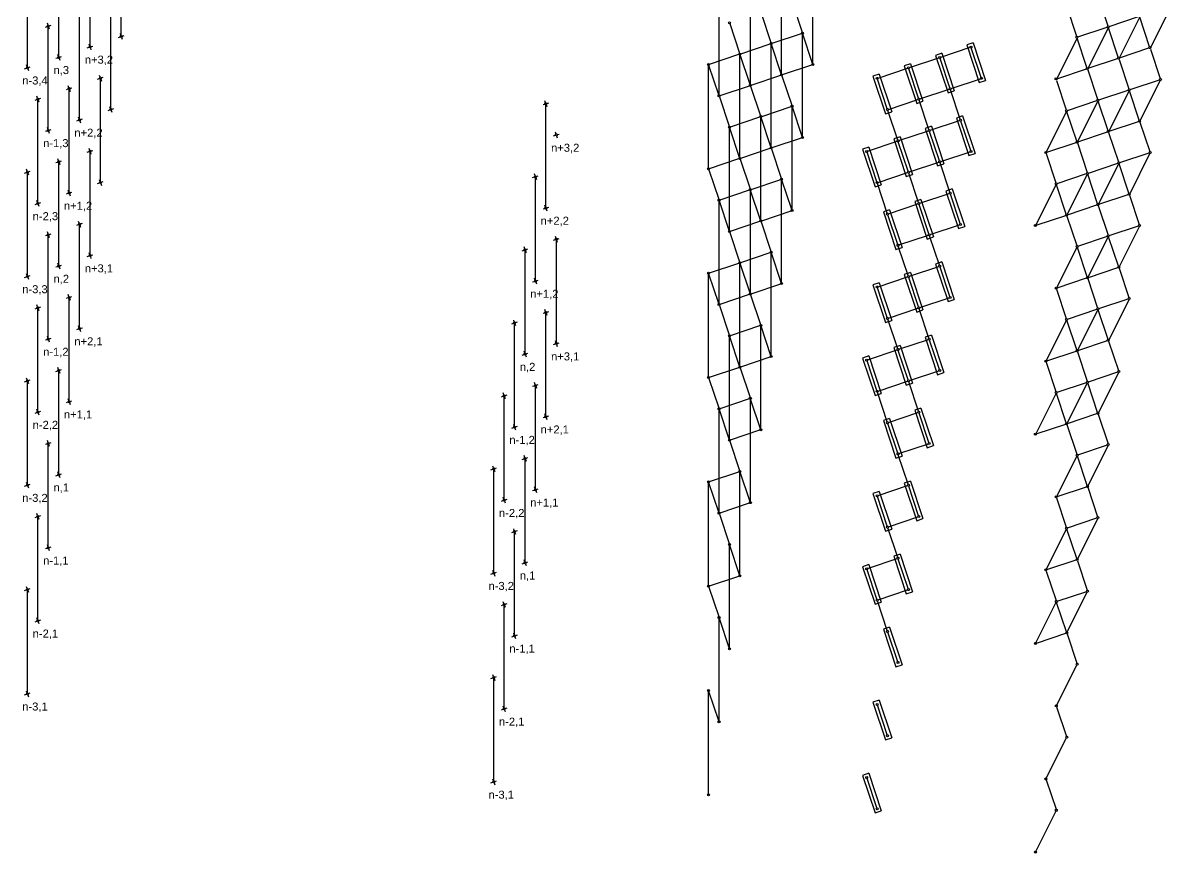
# Model space of a CAD drawing. Header units: millimetres. Extents: x 939 to 21029, y -693 to 9787.
# Drawn here: x 7979 to 9720, y 2963 to 4221 of the extents above; entities that cross this region are included whole.
import ezdxf

# ---------------------------------------------------------------- set-up
doc = ezdxf.new("R2010")
doc.units = ezdxf.units.MM
for name, color, linetype, lineweight in [('橘黄色', 30, 'Continuous', 30), ('浅蓝色', 141, 'Continuous', 30), ('灰色', 9, 'Continuous', 30), ('红色', 1, 'Continuous', 30), ('蓝色', 160, 'Continuous', 30), ('黄色', 41, 'Continuous', 30), ('黑白', 7, 'Continuous', 30)]:
    doc.layers.add(name, color=color, linetype=linetype, lineweight=lineweight)
doc.styles.get("Standard").update_dxf_attribs({"font": 'arial.ttf'})

msp = doc.modelspace()

# ---------------------------------------------------------------- linework, layer by layer
at = {"layer": '橘黄色'}
for p, q in [((9145.7, 4251.8), (9160.5, 4207.2)), ((9609.3, 4261.4), (9624.1, 4216.8)), ((9098.2, 4236), (9113.1, 4191.4)), ((9561.8, 4245.6), (9576.7, 4201)), ((8017, 4218), (8016, 4220.8)), ((9050.8, 4220.2), (9065.7, 4175.6)), ((8128.6, 4199.3), (8129.5, 4196.5)), ((8081.2, 4183.5), (8082.1, 4180.7)), ((9688.6, 4181.7), (9703.4, 4137.1)), ((8033.7, 4167.7), (8034.7, 4164.8)), ((9641.1, 4165.9), (9656, 4121.3)), ((7986.3, 4151.9), (7987.2, 4149)), ((9593.7, 4150), (9608.5, 4105.5)), ((8096, 4138.9), (8095.1, 4141.8)), ((9129.9, 4141.1), (9144.7, 4096.5)), ((9546.2, 4134.2), (9561.1, 4089.6)), ((8001.2, 4107.3), (8000.2, 4110.1)), ((8048.6, 4123.1), (8047.6, 4125.9)), ((9035, 4109.5), (9049.9, 4064.9)), ((9082.4, 4125.3), (9097.3, 4080.7)), ((9400.3, 4075.5), (9385.4, 4120.1)), ((8771.5, 4100.3), (8770.5, 4103.2)), ((9352.8, 4059.7), (9338, 4104.2)), ((8112.8, 4088.6), (8113.7, 4085.8)), ((9305.4, 4043.8), (9290.5, 4088.4)), ((8017.9, 4057), (8018.9, 4054.2)), ((8065.3, 4072.8), (8066.3, 4070)), ((9672.7, 4071), (9687.6, 4026.4)), ((8788.2, 4050.1), (8789.2, 4047.2)), ((9577.9, 4039.4), (9592.7, 3994.8)), ((9625.3, 4055.2), (9640.2, 4010.6)), ((8080.2, 4028.2), (8079.3, 4031.1)), ((9114.1, 4030.4), (9128.9, 3985.8)), ((9530.4, 4023.5), (9545.3, 3979)), ((8032.8, 4012.4), (8031.8, 4015.3)), ((9066.6, 4014.6), (9081.5, 3970)), ((9384.5, 3964.8), (9369.6, 4009.4)), ((7985.3, 3996.6), (7984.4, 3999.5)), ((8755.7, 3989.7), (8754.7, 3992.5)), ((9019.2, 3998.8), (9034.1, 3954.2)), ((9337, 3949), (9322.2, 3993.6)), ((8097, 3978), (8097.9, 3975.1)), ((9289.6, 3933.2), (9274.7, 3977.8)), ((8049.5, 3962.1), (8050.5, 3959.3)), ((9656.9, 3960.3), (9671.8, 3915.7)), ((8002.1, 3946.3), (8003, 3943.5)), ((8772.4, 3939.4), (8773.4, 3936.5)), ((9609.5, 3944.5), (9624.4, 3899.9)), ((8064.4, 3917.6), (8063.4, 3920.4)), ((9098.2, 3919.7), (9113.1, 3875.2)), ((9562.1, 3928.7), (9576.9, 3884.1)), ((8017, 3901.7), (8016, 3904.6)), ((9050.8, 3903.9), (9065.7, 3859.3)), ((8787.3, 3894.8), (8786.3, 3897.6)), ((9321.2, 3838.3), (9306.4, 3882.9)), ((9368.7, 3854.1), (9353.8, 3898.7)), ((8081.2, 3867.3), (8082.1, 3864.4)), ((8739.9, 3879), (8738.9, 3881.8)), ((8033.7, 3851.5), (8034.7, 3848.6)), ((9641.1, 3849.6), (9656, 3805)), ((7986.3, 3835.6), (7987.2, 3832.8)), ((9593.7, 3833.8), (9608.5, 3789.2)), ((8756.6, 3828.7), (8757.6, 3825.9)), ((9546.2, 3818), (9561.1, 3773.4)), ((8048.6, 3806.9), (8047.6, 3809.7)), ((9082.4, 3809.1), (9097.3, 3764.5)), ((8001.2, 3791.1), (8000.2, 3793.9)), ((8771.5, 3784.1), (8770.5, 3787)), ((9035, 3793.2), (9049.9, 3748.7)), ((9352.8, 3743.4), (9338, 3788)), ((8724.1, 3768.3), (8723.1, 3771.1)), ((9305.4, 3727.6), (9290.5, 3772.2)), ((8065.3, 3756.6), (8066.3, 3753.7)), ((8017.9, 3740.8), (8018.9, 3737.9)), ((8788.2, 3733.8), (8789.2, 3731)), ((9625.3, 3738.9), (9640.2, 3694.4)), ((8740.8, 3718), (8741.8, 3715.2)), ((9577.9, 3723.1), (9592.7, 3678.5)), ((8032.8, 3696.2), (8031.8, 3699)), ((9066.6, 3698.4), (9081.5, 3653.8)), ((9530.4, 3707.3), (9545.3, 3662.7)), ((7985.3, 3680.4), (7984.4, 3683.2)), ((8755.7, 3673.4), (8754.7, 3676.3)), ((9019.2, 3682.6), (9034.1, 3638)), ((9337, 3632.8), (9322.2, 3677.3)), ((8708.2, 3657.6), (8707.3, 3660.5)), ((9289.6, 3616.9), (9274.7, 3661.5)), ((8049.5, 3645.9), (8050.5, 3643.1)), ((8002.1, 3630.1), (8003, 3627.3)), ((8772.4, 3623.2), (8773.4, 3620.3)), ((9609.5, 3628.3), (9624.4, 3583.7)), ((8725, 3607.3), (8725.9, 3604.5)), ((9562.1, 3612.5), (9576.9, 3567.9)), ((8017, 3585.5), (8016, 3588.4)), ((9050.8, 3587.7), (9065.7, 3543.1)), ((8739.9, 3562.8), (8738.9, 3565.6)), ((9321.2, 3522.1), (9306.4, 3566.7)), ((8033.7, 3535.2), (8034.7, 3532.4)), ((8692.4, 3546.9), (8691.5, 3549.8)), ((7986.3, 3519.4), (7987.2, 3516.6)), ((9593.7, 3517.6), (9608.5, 3473)), ((8756.6, 3512.5), (8757.6, 3509.6)), ((9546.2, 3501.8), (9561.1, 3457.2)), ((8709.2, 3496.7), (8710.1, 3493.8)), ((8001.2, 3474.8), (8000.2, 3477.7)), ((9035, 3477), (9049.9, 3432.4)), ((8724.1, 3452.1), (8723.1, 3454.9)), ((9305.4, 3411.4), (9290.5, 3456)), ((8017.9, 3424.6), (8018.9, 3421.7)), ((8740.8, 3401.8), (8741.8, 3398.9)), ((9578.1, 3406.2), (9593, 3361.6)), ((8693.4, 3386), (8694.3, 3383.1)), ((9530.7, 3390.4), (9545.5, 3345.8)), ((7985.3, 3364.2), (7984.4, 3367)), ((9019.2, 3366.3), (9034.1, 3321.8)), ((8708.2, 3341.4), (8707.3, 3344.2)), ((9289.6, 3300.7), (9274.7, 3345.3)), ((8002.1, 3313.9), (8003, 3311)), ((8725, 3291.1), (8725.9, 3288.3)), ((9562.3, 3295.5), (9577.2, 3250.9)), ((8692.4, 3230.7), (8691.5, 3233.6)), ((7986.3, 3203.2), (7987.2, 3200.3)), ((8709.2, 3180.4), (8710.1, 3177.6)), ((9546.5, 3184.8), (9561.4, 3140.2)), ((8693.4, 3069.8), (8694.3, 3066.9)), ((9530.7, 3074.1), (9545.5, 3029.6))]:
    msp.add_line(p, q, dxfattribs=at)
at = {"layer": '浅蓝色'}
for p, q in [((8017.9, 4215.1), (8018.9, 4212.3)), ((9639.9, 4169.4), (9625.1, 4214)), ((9687.4, 4185.2), (9672.5, 4229.8)), ((8127.6, 4202.2), (8126.7, 4205)), ((9176.4, 4159.8), (9161.5, 4204.3)), ((9592.5, 4153.6), (9577.6, 4198.2)), ((8080.2, 4186.3), (8079.3, 4189.2)), ((9128.9, 4143.9), (9114.1, 4188.5)), ((9431.9, 4138.7), (9417, 4183.3)), ((8032.8, 4170.5), (8031.8, 4173.4)), ((9081.5, 4128.1), (9066.6, 4172.7)), ((9384.5, 4122.9), (9369.6, 4167.5)), ((7985.3, 4154.7), (7984.4, 4157.6)), ((9034.1, 4112.3), (9019.2, 4156.9)), ((9337, 4107.1), (9322.2, 4151.7)), ((8097, 4136.1), (8097.9, 4133.2)), ((9289.6, 4091.3), (9274.7, 4135.9)), ((8049.5, 4120.3), (8050.5, 4117.4)), ((9671.8, 4073.8), (9656.9, 4118.4)), ((8002.1, 4104.4), (8003, 4101.6)), ((8111.8, 4091.5), (8110.9, 4094.3)), ((8772.4, 4097.5), (8773.4, 4094.6)), ((9160.5, 4049.1), (9145.7, 4093.7)), ((9624.4, 4058), (9609.5, 4102.6)), ((8064.4, 4075.7), (8063.4, 4078.5)), ((9113.1, 4033.3), (9098.2, 4077.9)), ((9576.9, 4042.2), (9562.1, 4086.8)), ((8017, 4059.9), (8016, 4062.7)), ((9065.7, 4017.5), (9050.8, 4062)), ((9368.7, 4012.2), (9353.8, 4056.8)), ((9416.1, 4028), (9401.2, 4072.6)), ((8787.3, 4052.9), (8786.3, 4055.8)), ((9321.2, 3996.4), (9306.4, 4041)), ((8081.2, 4025.4), (8082.1, 4022.5)), ((9273.8, 3980.6), (9258.9, 4025.2)), ((8033.7, 4009.6), (8034.7, 4006.7)), ((9656, 3963.1), (9641.1, 4007.7)), ((7986.3, 3993.8), (7987.2, 3990.9)), ((8756.6, 3986.8), (8757.6, 3984)), ((9608.5, 3947.3), (9593.7, 3991.9)), ((8096, 3980.8), (8095.1, 3983.6)), ((9144.7, 3938.4), (9129.9, 3983)), ((9561.1, 3931.5), (9546.2, 3976.1)), ((8001.2, 3949.2), (8000.2, 3952)), ((8048.6, 3965), (8047.6, 3967.8)), ((9097.3, 3922.6), (9082.4, 3967.2)), ((9400.3, 3917.4), (9385.4, 3961.9)), ((8771.5, 3942.2), (8770.5, 3945.1)), ((9049.9, 3906.8), (9035, 3951.4)), ((9352.8, 3901.5), (9338, 3946.1)), ((9305.4, 3885.7), (9290.5, 3930.3)), ((8065.3, 3914.7), (8066.3, 3911.9)), ((8017.9, 3898.9), (8018.9, 3896)), ((8788.2, 3891.9), (8789.2, 3889.1)), ((9640.2, 3852.5), (9625.3, 3897.1)), ((8080.2, 3870.1), (8079.3, 3873)), ((8740.8, 3876.1), (8741.8, 3873.3)), ((9128.9, 3827.7), (9114.1, 3872.3)), ((9592.7, 3836.7), (9577.9, 3881.2)), ((8032.8, 3854.3), (8031.8, 3857.2)), ((9081.5, 3811.9), (9066.6, 3856.5)), ((9384.5, 3806.7), (9369.6, 3851.3)), ((7985.3, 3838.5), (7984.4, 3841.3)), ((8755.7, 3831.5), (8754.7, 3834.4)), ((9034.1, 3796.1), (9019.2, 3840.7)), ((9337, 3790.9), (9322.2, 3835.5)), ((9289.6, 3775.1), (9274.7, 3819.6)), ((8049.5, 3804), (8050.5, 3801.2)), ((8002.1, 3788.2), (8003, 3785.4)), ((8772.4, 3781.3), (8773.4, 3778.4)), ((9624.4, 3741.8), (9609.5, 3786.4)), ((8064.4, 3759.4), (8063.4, 3762.3)), ((8725, 3765.5), (8725.9, 3762.6)), ((9113.1, 3717), (9098.2, 3761.6)), ((9576.9, 3726), (9562.1, 3770.6)), ((8017, 3743.6), (8016, 3746.5)), ((9065.7, 3701.2), (9050.8, 3745.8)), ((8787.3, 3736.7), (8786.3, 3739.5)), ((9368.7, 3696), (9353.8, 3740.6)), ((8739.9, 3720.9), (8738.9, 3723.7)), ((9273.8, 3664.4), (9258.9, 3709)), ((9321.2, 3680.2), (9306.4, 3724.8)), ((8033.7, 3693.3), (8034.7, 3690.5)), ((7986.3, 3677.5), (7987.2, 3674.7)), ((9608.5, 3631.1), (9593.7, 3675.7)), ((8756.6, 3670.6), (8757.6, 3667.7)), ((9561.1, 3615.3), (9546.2, 3659.9)), ((8048.6, 3648.8), (8047.6, 3651.6)), ((8709.2, 3654.8), (8710.1, 3651.9)), ((9097.3, 3606.4), (9082.4, 3650.9)), ((8001.2, 3632.9), (8000.2, 3635.8)), ((8771.5, 3626), (8770.5, 3628.8)), ((9049.9, 3590.5), (9035, 3635.1)), ((9352.8, 3585.3), (9338, 3629.9)), ((8724.1, 3610.2), (8723.1, 3613)), ((9305.4, 3569.5), (9290.5, 3614.1)), ((8017.9, 3582.7), (8018.9, 3579.8)), ((8740.8, 3559.9), (8741.8, 3557.1)), ((9592.7, 3520.4), (9577.9, 3565)), ((8032.8, 3538.1), (8031.8, 3540.9)), ((8693.4, 3544.1), (8694.3, 3541.3)), ((9081.5, 3495.7), (9066.6, 3540.3)), ((7985.3, 3522.3), (7984.4, 3525.1)), ((8755.7, 3515.3), (8754.7, 3518.2)), ((9034.1, 3479.9), (9019.2, 3524.5)), ((9337, 3474.6), (9322.2, 3519.2)), ((8708.2, 3499.5), (8707.3, 3502.4)), ((9289.6, 3458.8), (9274.7, 3503.4)), ((8002.1, 3472), (8003, 3469.1)), ((8725, 3449.2), (8725.9, 3446.4)), ((9576.9, 3409.8), (9562.1, 3454.3)), ((8017, 3427.4), (8016, 3430.2)), ((9065.7, 3385), (9050.8, 3429.6)), ((8739.9, 3404.6), (8738.9, 3407.5)), ((9321.2, 3364), (9306.4, 3408.5)), ((8692.4, 3388.8), (8691.5, 3391.7)), ((9273.8, 3348.1), (9258.9, 3392.7)), ((7986.3, 3361.3), (7987.2, 3358.5)), ((9561.4, 3298.4), (9546.5, 3342.9)), ((8709.2, 3338.5), (8710.1, 3335.7)), ((8001.2, 3316.7), (8000.2, 3319.6)), ((9049.9, 3274.3), (9035, 3318.9)), ((8724.1, 3294), (8723.1, 3296.8)), ((9305.4, 3253.3), (9290.5, 3297.9)), ((8693.4, 3227.9), (8694.3, 3225)), ((7985.3, 3206), (7984.4, 3208.9)), ((9034.1, 3163.6), (9019.2, 3208.2)), ((8708.2, 3183.3), (8707.3, 3186.1)), ((9289.6, 3142.6), (9274.7, 3187.2)), ((8692.4, 3072.6), (8691.5, 3075.4)), ((9273.8, 3031.9), (9258.9, 3076.5))]:
    msp.add_line(p, q, dxfattribs=at)
at = {"layer": '灰色'}
for p, q in [((9626, 4215.9), (9670.6, 4230.8)), ((8013.2, 4215.1), (8016, 4216.1)), ((8018.9, 4217), (8021.7, 4218)), ((9578.6, 4200.1), (9623.2, 4215)), ((8123.8, 4199.3), (8126.7, 4200.3)), ((8129.5, 4201.2), (8132.4, 4202.2)), ((9115, 4190.4), (9159.6, 4205.3)), ((8076.4, 4183.5), (8079.3, 4184.4)), ((8082.1, 4185.4), (8085, 4186.3)), ((9067.6, 4174.6), (9112.2, 4189.5)), ((9370.6, 4169.4), (9415.1, 4184.3)), ((9641.8, 4168.5), (9686.4, 4183.3)), ((8029, 4167.7), (8031.8, 4168.6)), ((8034.7, 4169.6), (8037.5, 4170.5)), ((9020.1, 4158.8), (9064.7, 4173.7)), ((9323.1, 4153.6), (9367.7, 4168.4)), ((9594.4, 4152.7), (9639, 4167.5)), ((7981.5, 4151.9), (7984.4, 4152.8)), ((7987.2, 4153.8), (7990.1, 4154.7)), ((9130.8, 4143), (9175.4, 4157.9)), ((9275.7, 4137.8), (9320.3, 4152.6)), ((9547, 4136.8), (9591.5, 4151.7)), ((8092.2, 4136.1), (8095.1, 4137)), ((8097.9, 4138), (8100.8, 4138.9)), ((9036, 4111.4), (9080.5, 4126.2)), ((9083.4, 4127.2), (9128, 4142)), ((9386.4, 4122), (9431, 4136.8)), ((9657.9, 4120.3), (9702.5, 4135.2)), ((8044.8, 4120.3), (8047.6, 4121.2)), ((8050.5, 4122.2), (8053.3, 4123.1)), ((9338.9, 4106.1), (9383.5, 4121)), ((9610.4, 4104.5), (9655, 4119.4)), ((7997.4, 4104.4), (8000.2, 4105.4)), ((8003, 4106.3), (8005.9, 4107.3)), ((8113.7, 4090.5), (8116.6, 4091.5)), ((8767.7, 4097.5), (8770.5, 4098.4)), ((8773.4, 4099.4), (8776.2, 4100.3)), ((9099.2, 4079.7), (9143.8, 4094.6)), ((9291.5, 4090.3), (9336.1, 4105.2)), ((9563, 4088.7), (9607.6, 4103.6)), ((8066.3, 4074.7), (8069.1, 4075.7)), ((8108, 4088.6), (8110.9, 4089.6)), ((9051.8, 4063.9), (9096.4, 4078.8)), ((8013.2, 4057), (8016, 4058)), ((8018.9, 4058.9), (8021.7, 4059.9)), ((8060.6, 4072.8), (8063.4, 4073.8)), ((9307.3, 4042.9), (9351.9, 4057.8)), ((9354.7, 4058.7), (9399.3, 4073.6)), ((9626.3, 4057.1), (9670.8, 4071.9)), ((8783.5, 4050.1), (8786.3, 4051)), ((8789.2, 4052), (8792, 4052.9)), ((9115, 4032.3), (9159.6, 4047.2)), ((9259.9, 4027.1), (9304.5, 4042)), ((9531.4, 4025.4), (9576, 4040.3)), ((9578.8, 4041.3), (9623.4, 4056.1)), ((8076.4, 4025.4), (8079.3, 4026.3)), ((8082.1, 4027.3), (8085, 4028.2)), ((9067.6, 4016.5), (9112.2, 4031.4)), ((9370.6, 4011.3), (9415.1, 4026.1)), ((9642.1, 4009.6), (9686.7, 4024.5)), ((8029, 4009.6), (8031.8, 4010.5)), ((8034.7, 4011.5), (8037.5, 4012.4)), ((9020.1, 4000.7), (9064.7, 4015.6)), ((9323.1, 3995.5), (9367.7, 4010.3)), ((9594.6, 3993.8), (9639.2, 4008.7)), ((7981.5, 3993.8), (7984.4, 3994.7)), ((7987.2, 3995.7), (7990.1, 3996.6)), ((8751.9, 3986.8), (8754.7, 3987.8)), ((8757.6, 3988.7), (8760.4, 3989.7)), ((9275.7, 3979.7), (9320.3, 3994.5)), ((9547.2, 3978), (9591.8, 3992.9)), ((8092.2, 3978), (8095.1, 3978.9)), ((8097.9, 3979.8), (8100.8, 3980.8)), ((9083.4, 3969.1), (9128, 3983.9)), ((8044.8, 3962.1), (8047.6, 3963.1)), ((8050.5, 3964), (8053.3, 3965)), ((9036, 3953.3), (9080.5, 3968.1)), ((9338.9, 3948), (9383.5, 3962.9)), ((9610.4, 3946.4), (9655, 3961.3)), ((7997.4, 3946.3), (8000.2, 3947.3)), ((8003, 3948.2), (8005.9, 3949.2)), ((8767.7, 3939.4), (8770.5, 3940.3)), ((8773.4, 3941.3), (8776.2, 3942.2)), ((9099.2, 3921.6), (9143.8, 3936.5)), ((9291.5, 3932.2), (9336.1, 3947.1)), ((9563, 3930.6), (9607.6, 3945.4)), ((8066.3, 3916.6), (8069.1, 3917.6)), ((9051.8, 3905.8), (9096.4, 3920.7)), ((9515.6, 3914.8), (9560.2, 3929.6)), ((8013.2, 3898.9), (8016, 3899.8)), ((8018.9, 3900.8), (8021.7, 3901.7)), ((8060.6, 3914.7), (8063.4, 3915.7)), ((9354.7, 3900.6), (9399.3, 3915.5)), ((9626.3, 3899), (9670.8, 3913.8)), ((8783.5, 3891.9), (8786.3, 3892.9)), ((8789.2, 3893.8), (8792, 3894.8)), ((9307.3, 3884.8), (9351.9, 3899.6)), ((9578.8, 3883.1), (9623.4, 3898)), ((8076.4, 3867.3), (8079.3, 3868.2)), ((8082.1, 3869.2), (8085, 3870.1)), ((8736.1, 3876.1), (8738.9, 3877.1)), ((8741.8, 3878), (8744.6, 3879)), ((9067.6, 3858.4), (9112.2, 3873.3)), ((8029, 3851.5), (8031.8, 3852.4)), ((8034.7, 3853.4), (8037.5, 3854.3)), ((9020.1, 3842.6), (9064.7, 3857.4)), ((9323.1, 3837.4), (9367.7, 3852.2)), ((9594.6, 3835.7), (9639.2, 3850.6)), ((7981.5, 3835.6), (7984.4, 3836.6)), ((7987.2, 3837.5), (7990.1, 3838.5)), ((8757.6, 3830.6), (8760.4, 3831.5)), ((9275.7, 3821.5), (9320.3, 3836.4)), ((9547.2, 3819.9), (9591.8, 3834.8)), ((8751.9, 3828.7), (8754.7, 3829.6)), ((9083.4, 3811), (9128, 3825.8)), ((8044.8, 3804), (8047.6, 3805)), ((8050.5, 3805.9), (8053.3, 3806.9)), ((9036, 3795.1), (9080.5, 3810)), ((9338.9, 3789.9), (9383.5, 3804.8)), ((9610.4, 3788.3), (9655, 3803.1)), ((7997.4, 3788.2), (8000.2, 3789.2)), ((8003, 3790.1), (8005.9, 3791.1)), ((8767.7, 3781.3), (8770.5, 3782.2)), ((8773.4, 3783.2), (8776.2, 3784.1)), ((9291.5, 3774.1), (9336.1, 3789)), ((9563, 3772.5), (9607.6, 3787.3)), ((8720.3, 3765.5), (8723.1, 3766.4)), ((8725.9, 3767.4), (8728.8, 3768.3)), ((9051.8, 3747.7), (9096.4, 3762.6)), ((8018.9, 3742.7), (8021.7, 3743.6)), ((8060.6, 3756.6), (8063.4, 3757.5)), ((8066.3, 3758.5), (8069.1, 3759.4)), ((8013.2, 3740.8), (8016, 3741.7)), ((8783.5, 3733.8), (8786.3, 3734.8)), ((8789.2, 3735.7), (8792, 3736.7)), ((9259.9, 3710.9), (9304.5, 3725.7)), ((9307.3, 3726.7), (9351.9, 3741.5)), ((9578.8, 3725), (9623.4, 3739.9)), ((8736.1, 3718), (8738.9, 3719)), ((8741.8, 3719.9), (8744.6, 3720.9)), ((9067.6, 3700.3), (9112.2, 3715.1)), ((9531.4, 3709.2), (9576, 3724.1)), ((8029, 3693.3), (8031.8, 3694.3)), ((8034.7, 3695.2), (8037.5, 3696.2)), ((9020.1, 3684.5), (9064.7, 3699.3)), ((9323.1, 3679.2), (9367.7, 3694.1)), ((9594.6, 3677.6), (9639.2, 3692.5)), ((7981.5, 3677.5), (7984.4, 3678.5)), ((7987.2, 3679.4), (7990.1, 3680.4)), ((8757.6, 3672.5), (8760.4, 3673.4)), ((9275.7, 3663.4), (9320.3, 3678.3)), ((9547.2, 3661.8), (9591.8, 3676.6)), ((8710.1, 3656.7), (8713, 3657.6)), ((8751.9, 3670.6), (8754.7, 3671.5)), ((8044.8, 3645.9), (8047.6, 3646.9)), ((8050.5, 3647.8), (8053.3, 3648.8)), ((8704.4, 3654.8), (8707.3, 3655.7)), ((9036, 3637), (9080.5, 3651.9)), ((7997.4, 3630.1), (8000.2, 3631)), ((8003, 3632), (8005.9, 3632.9)), ((8767.7, 3623.2), (8770.5, 3624.1)), ((8773.4, 3625.1), (8776.2, 3626)), ((9291.5, 3616), (9336.1, 3630.9)), ((9563, 3614.3), (9607.6, 3629.2)), ((8720.3, 3607.3), (8723.1, 3608.3)), ((8725.9, 3609.2), (8728.8, 3610.2)), ((9051.8, 3589.6), (9096.4, 3604.5)), ((9515.6, 3598.5), (9560.2, 3613.4)), ((8013.2, 3582.7), (8016, 3583.6)), ((8018.9, 3584.6), (8021.7, 3585.5)), ((9307.3, 3568.6), (9351.9, 3583.4)), ((9578.8, 3566.9), (9623.4, 3581.8)), ((8736.1, 3559.9), (8738.9, 3560.9)), ((8741.8, 3561.8), (8744.6, 3562.8)), ((8029, 3535.2), (8031.8, 3536.2)), ((8034.7, 3537.1), (8037.5, 3538.1)), ((8688.6, 3544.1), (8691.5, 3545)), ((8694.3, 3546), (8697.2, 3546.9)), ((9020.1, 3526.4), (9064.7, 3541.2)), ((7981.5, 3519.4), (7984.4, 3520.4)), ((7987.2, 3521.3), (7990.1, 3522.3)), ((9275.7, 3505.3), (9320.3, 3520.2)), ((9547.2, 3503.7), (9591.8, 3518.5)), ((8710.1, 3498.6), (8713, 3499.5)), ((8751.9, 3512.5), (8754.7, 3513.4)), ((8757.6, 3514.4), (8760.4, 3515.3)), ((8704.4, 3496.7), (8707.3, 3497.6)), ((9036, 3478.9), (9080.5, 3493.8)), ((7997.4, 3472), (8000.2, 3472.9)), ((8003, 3473.9), (8005.9, 3474.8)), ((9291.5, 3457.9), (9336.1, 3472.7)), ((9563, 3456.2), (9607.6, 3471.1)), ((8720.3, 3449.2), (8723.1, 3450.2)), ((8725.9, 3451.1), (8728.8, 3452.1)), ((8013.2, 3424.6), (8016, 3425.5)), ((8018.9, 3426.4), (8021.7, 3427.4)), ((8736.1, 3401.8), (8738.9, 3402.7)), ((8741.8, 3403.7), (8744.6, 3404.6)), ((9259.9, 3394.6), (9304.5, 3409.5)), ((9531.4, 3393), (9576, 3407.9)), ((8688.6, 3386), (8691.5, 3386.9)), ((8694.3, 3387.9), (8697.2, 3388.8)), ((9020.1, 3368.2), (9064.7, 3383.1)), ((7981.5, 3361.3), (7984.4, 3362.3)), ((7987.2, 3363.2), (7990.1, 3364.2)), ((9275.7, 3347.2), (9320.3, 3362.1)), ((9547.4, 3344.8), (9592, 3359.7)), ((8704.4, 3338.5), (8707.3, 3339.5)), ((8710.1, 3340.4), (8713, 3341.4)), ((7997.4, 3313.9), (8000.2, 3314.8)), ((8003, 3315.8), (8005.9, 3316.7)), ((8720.3, 3291.1), (8723.1, 3292.1)), ((8725.9, 3293), (8728.8, 3294)), ((9515.8, 3281.6), (9560.4, 3296.5)), ((8688.6, 3227.9), (8691.5, 3228.8)), ((8694.3, 3229.8), (8697.2, 3230.7)), ((7981.5, 3203.2), (7984.4, 3204.1)), ((7987.2, 3205.1), (7990.1, 3206)), ((8704.4, 3180.4), (8707.3, 3181.4)), ((8710.1, 3182.3), (8713, 3183.3)), ((8688.6, 3069.8), (8691.5, 3070.7)), ((8694.3, 3071.7), (8697.2, 3072.6))]:
    msp.add_line(p, q, dxfattribs=at)
at = {"layer": '红色'}
for p, q in [((8033.2, 4169.1), (8033.2, 4327.2)), ((8033.2, 3852.9), (8033.2, 4011)), ((8740.3, 3719.4), (8740.3, 3877.6)), ((8033.2, 3536.7), (8033.2, 3694.8)), ((8740.3, 3403.2), (8740.3, 3561.3))]:
    msp.add_line(p, q, dxfattribs=at)
at = {"layer": '蓝色'}
for centre in [(8017.4, 4216.5), (9624.6, 4215.4), (9161, 4205.8), (9577.2, 4199.6), (9113.6, 4190), (9416.6, 4184.7), (9066.2, 4174.1), (9369.1, 4168.9), (9018.7, 4158.3), (9321.7, 4153.1), (8096.5, 4137.5), (9274.3, 4137.3), (9703.9, 4135.7), (8049.1, 4121.7), (9656.5, 4119.8), (8001.6, 4105.9), (8772, 4098.9), (9145.2, 4095.1), (9609, 4104), (9097.8, 4079.3), (9400.8, 4074), (9561.6, 4088.2), (9050.3, 4063.5), (9353.3, 4058.2), (9305.9, 4042.4), (8080.7, 4026.8), (9258.4, 4026.6), (9688.1, 4025), (8033.2, 4011), (9640.6, 4009.2), (7985.8, 3995.2), (8756.1, 3988.2), (9593.2, 3993.3), (9082, 3968.6), (9129.4, 3984.4), (9545.8, 3977.5), (9034.5, 3952.8), (9384.9, 3963.4), (9337.5, 3947.6), (8064.9, 3916.1), (9290.1, 3931.7), (8017.4, 3900.3), (9624.8, 3898.5), (9672.3, 3914.3), (8787.8, 3893.4), (9577.4, 3882.7), (8740.3, 3877.6), (9113.6, 3873.7), (9066.2, 3857.9), (9369.1, 3852.7), (9018.7, 3842.1), (9321.7, 3836.9), (9274.3, 3821.1), (8049.1, 3805.4), (9656.5, 3803.6), (8001.6, 3789.6), (8772, 3782.7), (9609, 3787.8), (8724.5, 3766.9), (9097.8, 3763), (9561.6, 3772), (9050.3, 3747.2), (9353.3, 3742), (9305.9, 3726.2), (9258.4, 3710.4), (8033.2, 3694.8), (9640.6, 3692.9), (7985.8, 3679), (8756.1, 3672), (9593.2, 3677.1), (8708.7, 3656.2), (9545.8, 3661.3), (9082, 3652.4), (9034.5, 3636.6), (9337.5, 3631.3), (9290.1, 3615.5), (8017.4, 3584.1), (9624.8, 3582.3), (8740.3, 3561.3), (9577.4, 3566.4), (8692.9, 3545.5), (9066.2, 3541.7), (9018.7, 3525.9), (9321.7, 3520.6), (9274.3, 3504.8), (8001.6, 3473.4), (9609, 3471.6), (8724.5, 3450.7), (9561.6, 3455.8), (9050.3, 3431), (9258.4, 3394.2), (9305.9, 3410), (7985.8, 3362.7), (9593.4, 3360.2), (9546, 3344.4), (8708.7, 3340), (9034.5, 3320.3), (9290.1, 3299.3), (9577.6, 3249.5), (8692.9, 3229.3), (9018.7, 3209.6), (9274.3, 3188.6), (9561.8, 3138.8), (9258.4, 3077.9), (9546, 3028.1)]:
    msp.add_circle(centre, 1.5, dxfattribs=at)
at = {"layer": '黄色'}
for p, q in [((8128.1, 4200.7), (8128.1, 4358.8)), ((8080.7, 4184.9), (8080.7, 4343)), ((7985.8, 4153.3), (7985.8, 4311.4)), ((9129.4, 4142.5), (9129.4, 4300.6)), ((9176.8, 4158.3), (9176.8, 4316.4)), ((9082, 4126.7), (9082, 4284.8)), ((9034.5, 4110.9), (9034.5, 4269)), ((8112.3, 4090.1), (8112.3, 4248.2)), ((8064.9, 4074.2), (8064.9, 4232.4)), ((9688.3, 4182.4), (9719.9, 4245.6)), ((8017.4, 4058.4), (8017.4, 4216.5)), ((9593.4, 4150.7), (9625.1, 4214)), ((9640.9, 4166.6), (9672.5, 4229.8)), ((9161, 4047.7), (9161, 4205.8)), ((9546, 4134.9), (9577.6, 4198.2)), ((9113.6, 4031.8), (9113.6, 4190)), ((9419.7, 4191.1), (9410.2, 4187.9)), ((9410.2, 4187.9), (9429.2, 4131)), ((9419.7, 4191.1), (9438.7, 4134.1)), ((9066.2, 4016), (9066.2, 4174.1)), ((9372.3, 4175.2), (9362.8, 4172.1)), ((9362.8, 4172.1), (9381.8, 4115.2)), ((9372.3, 4175.2), (9391.3, 4118.3)), ((9018.7, 4000.2), (9018.7, 4158.3)), ((9277.4, 4143.6), (9267.9, 4140.5)), ((9277.4, 4143.6), (9296.4, 4086.7)), ((9324.9, 4159.4), (9315.4, 4156.3)), ((9315.4, 4156.3), (9334.3, 4099.3)), ((9324.9, 4159.4), (9343.8, 4102.5)), ((8096.5, 3979.4), (8096.5, 4137.5)), ((9267.9, 4140.5), (9286.9, 4083.5)), ((9429.2, 4131), (9438.7, 4134.1)), ((9672.5, 4071.7), (9704.1, 4134.9)), ((8049.1, 3963.6), (8049.1, 4121.7)), ((9381.8, 4115.2), (9391.3, 4118.3)), ((9625.1, 4055.9), (9656.7, 4119.1)), ((8001.6, 3947.8), (8001.6, 4105.9)), ((8772, 3940.8), (8772, 4098.9)), ((9145.2, 3937), (9145.2, 4095.1)), ((9334.3, 4099.3), (9343.8, 4102.5)), ((9577.6, 4040.1), (9609.3, 4103.3)), ((9097.8, 3921.2), (9097.8, 4079.3)), ((9286.9, 4083.5), (9296.4, 4086.7)), ((9403.9, 4080.4), (9394.4, 4077.2)), ((9394.4, 4077.2), (9413.4, 4020.3)), ((9403.9, 4080.4), (9422.9, 4023.5)), ((9530.2, 4024.3), (9561.8, 4087.5)), ((9050.3, 3905.3), (9050.3, 4063.5)), ((9356.5, 4064.6), (9347, 4061.4)), ((9347, 4061.4), (9366, 4004.5)), ((9356.5, 4064.6), (9375.5, 4007.6)), ((9309, 4048.7), (9299.6, 4045.6)), ((9299.6, 4045.6), (9318.5, 3988.7)), ((9309, 4048.7), (9328, 3991.8)), ((8080.7, 3868.7), (8080.7, 4026.8)), ((9261.6, 4032.9), (9252.1, 4029.8)), ((9252.1, 4029.8), (9271.1, 3972.9)), ((9261.6, 4032.9), (9280.6, 3976)), ((9413.4, 4020.3), (9422.9, 4023.5)), ((9656.7, 3961), (9688.3, 4024.3)), ((9366, 4004.5), (9375.5, 4007.6)), ((9609.3, 3945.2), (9640.9, 4008.4)), ((7985.8, 3837.1), (7985.8, 3995.2)), ((8756.1, 3830.1), (8756.1, 3988.2)), ((9318.5, 3988.7), (9328, 3991.8)), ((9561.8, 3929.4), (9593.4, 3992.6)), ((9129.4, 3826.3), (9129.4, 3984.4)), ((9271.1, 3972.9), (9280.6, 3976)), ((9388.1, 3969.7), (9378.6, 3966.5)), ((9388.1, 3969.7), (9407.1, 3912.8)), ((9514.4, 3913.6), (9546, 3976.8)), ((9034.5, 3794.7), (9034.5, 3952.8)), ((9082, 3810.5), (9082, 3968.6)), ((9340.7, 3953.9), (9331.2, 3950.7)), ((9340.7, 3953.9), (9359.6, 3897)), ((9378.6, 3966.5), (9397.6, 3909.6)), ((9293.2, 3938.1), (9283.7, 3934.9)), ((9283.7, 3934.9), (9302.7, 3878)), ((9293.2, 3938.1), (9312.2, 3881.1)), ((9331.2, 3950.7), (9350.2, 3893.8)), ((8017.4, 3742.2), (8017.4, 3900.3)), ((8064.9, 3758), (8064.9, 3916.1)), ((9397.6, 3909.6), (9407.1, 3912.8)), ((9640.9, 3850.3), (9672.5, 3913.6)), ((8787.8, 3735.3), (8787.8, 3893.4)), ((9350.2, 3893.8), (9359.6, 3897)), ((9593.4, 3834.5), (9625.1, 3897.8)), ((9113.6, 3715.6), (9113.6, 3873.7)), ((9302.7, 3878), (9312.2, 3881.1)), ((9546, 3818.7), (9577.6, 3882)), ((9066.2, 3699.8), (9066.2, 3857.9)), ((9372.3, 3859), (9362.8, 3855.9)), ((9362.8, 3855.9), (9381.8, 3798.9)), ((9372.3, 3859), (9391.3, 3802.1)), ((9018.7, 3684), (9018.7, 3842.1)), ((9324.9, 3843.2), (9315.4, 3840)), ((9315.4, 3840), (9334.3, 3783.1)), ((9324.9, 3843.2), (9343.8, 3786.3)), ((9277.4, 3827.4), (9267.9, 3824.2)), ((9267.9, 3824.2), (9286.9, 3767.3)), ((9277.4, 3827.4), (9296.4, 3770.5)), ((8049.1, 3647.3), (8049.1, 3805.4)), ((9381.8, 3798.9), (9391.3, 3802.1)), ((9625.1, 3739.6), (9656.7, 3802.9)), ((8001.6, 3631.5), (8001.6, 3789.6)), ((8772, 3624.6), (8772, 3782.7)), ((9334.3, 3783.1), (9343.8, 3786.3)), ((9577.6, 3723.8), (9609.3, 3787.1)), ((8724.5, 3608.8), (8724.5, 3766.9)), ((9097.8, 3604.9), (9097.8, 3763)), ((9286.9, 3767.3), (9296.4, 3770.5)), ((9530.2, 3708), (9561.8, 3771.3)), ((9050.3, 3589.1), (9050.3, 3747.2)), ((9356.5, 3748.3), (9347, 3745.2)), ((9347, 3745.2), (9366, 3688.2)), ((9356.5, 3748.3), (9375.5, 3691.4)), ((9309, 3732.5), (9299.6, 3729.4)), ((9299.6, 3729.4), (9318.5, 3672.4)), ((9309, 3732.5), (9328, 3675.6)), ((9261.6, 3716.7), (9252.1, 3713.5)), ((9252.1, 3713.5), (9271.1, 3656.6)), ((9261.6, 3716.7), (9280.6, 3659.8)), ((9366, 3688.2), (9375.5, 3691.4)), ((9609.3, 3629), (9640.9, 3692.2)), ((7985.8, 3520.8), (7985.8, 3679)), ((9318.5, 3672.4), (9328, 3675.6)), ((9561.8, 3613.2), (9593.4, 3676.4)), ((8708.7, 3498.1), (8708.7, 3656.2)), ((8756.1, 3513.9), (8756.1, 3672)), ((9271.1, 3656.6), (9280.6, 3659.8)), ((9514.4, 3597.3), (9546, 3660.6)), ((9082, 3494.3), (9082, 3652.4)), ((9034.5, 3478.4), (9034.5, 3636.6)), ((9293.2, 3621.8), (9283.7, 3618.7)), ((9293.2, 3621.8), (9312.2, 3564.9)), ((9340.7, 3637.7), (9331.2, 3634.5)), ((9331.2, 3634.5), (9350.2, 3577.6)), ((9340.7, 3637.7), (9359.6, 3580.7)), ((9283.7, 3618.7), (9302.7, 3561.8)), ((8017.4, 3426), (8017.4, 3584.1)), ((9350.2, 3577.6), (9359.6, 3580.7)), ((9593.4, 3518.3), (9625.1, 3581.5)), ((9302.7, 3561.8), (9312.2, 3564.9)), ((9546, 3502.5), (9577.6, 3565.7)), ((8692.9, 3387.4), (8692.9, 3545.5)), ((9066.2, 3383.6), (9066.2, 3541.7)), ((9018.7, 3367.8), (9018.7, 3525.9)), ((9324.9, 3527), (9315.4, 3523.8)), ((9315.4, 3523.8), (9334.3, 3466.9)), ((9324.9, 3527), (9343.8, 3470.1)), ((9277.4, 3511.2), (9267.9, 3508)), ((9267.9, 3508), (9286.9, 3451.1)), ((9277.4, 3511.2), (9296.4, 3454.2)), ((8001.6, 3315.3), (8001.6, 3473.4)), ((9334.3, 3466.9), (9343.8, 3470.1)), ((9577.6, 3407.6), (9609.3, 3470.9)), ((8724.5, 3292.5), (8724.5, 3450.7)), ((9286.9, 3451.1), (9296.4, 3454.2)), ((9530.2, 3391.8), (9561.8, 3455)), ((9050.3, 3272.9), (9050.3, 3431)), ((9309, 3416.3), (9299.6, 3413.1)), ((9299.6, 3413.1), (9318.5, 3356.2)), ((9309, 3416.3), (9328, 3359.4)), ((9261.6, 3400.5), (9252.1, 3397.3)), ((9252.1, 3397.3), (9271.1, 3340.4)), ((9261.6, 3400.5), (9280.6, 3343.6)), ((7985.8, 3204.6), (7985.8, 3362.7)), ((9561.8, 3296.9), (9593.4, 3360.2)), ((9271.1, 3340.4), (9280.6, 3343.6)), ((9318.5, 3356.2), (9328, 3359.4)), ((9514.4, 3281.1), (9546, 3344.4)), ((8708.7, 3181.9), (8708.7, 3340)), ((9034.5, 3162.2), (9034.5, 3320.3)), ((9293.2, 3305.6), (9283.7, 3302.5)), ((9283.7, 3302.5), (9302.7, 3245.5)), ((9293.2, 3305.6), (9312.2, 3248.7)), ((9302.7, 3245.5), (9312.2, 3248.7)), ((9546, 3186.3), (9577.6, 3249.5)), ((8692.9, 3071.2), (8692.9, 3229.3)), ((9018.7, 3051.5), (9018.7, 3209.6)), ((9277.4, 3194.9), (9267.9, 3191.8)), ((9267.9, 3191.8), (9286.9, 3134.9)), ((9277.4, 3194.9), (9296.4, 3138)), ((9286.9, 3134.9), (9296.4, 3138)), ((9530.2, 3075.6), (9561.8, 3138.8)), ((9261.6, 3084.3), (9252.1, 3081.1)), ((9261.6, 3084.3), (9280.6, 3027.3)), ((9252.1, 3081.1), (9271.1, 3024.2)), ((9271.1, 3024.2), (9280.6, 3027.3)), ((9514.4, 2964.9), (9546, 3028.1))]:
    msp.add_line(p, q, dxfattribs=at)
at = {"layer": '黑白'}
for centre in [(9050.3, 4221.6), (8128.1, 4200.7), (8080.7, 4184.9), (9687.8, 4183.8), (8033.2, 4169.1), (9640.4, 4168), (7985.8, 4153.3), (9129.4, 4142.5), (9176.8, 4158.3), (9593, 4152.2), (9082, 4126.7), (9432.4, 4137.3), (9545.5, 4136.4), (9034.5, 4110.9), (9384.9, 4121.5), (8112.3, 4090.1), (9290.1, 4089.9), (9337.5, 4105.7), (8064.9, 4074.2), (9672.3, 4072.4), (8017.4, 4058.4), (9624.8, 4056.6), (8787.8, 4051.5), (9161, 4047.7), (9577.4, 4040.8), (9113.6, 4031.8), (9416.6, 4026.6), (9530, 4025), (9066.2, 4016), (9369.1, 4010.8), (9018.7, 4000.2), (9321.7, 3995), (8096.5, 3979.4), (9274.3, 3979.2), (8049.1, 3963.6), (9656.5, 3961.7), (8001.6, 3947.8), (8772, 3940.8), (9145.2, 3937), (9609, 3945.9), (9097.8, 3921.2), (9400.8, 3915.9), (9561.6, 3930.1), (9050.3, 3905.3), (9353.3, 3900.1), (9514.2, 3914.3), (9305.9, 3884.3), (8080.7, 3868.7), (8033.2, 3852.9), (9640.6, 3851), (7985.8, 3837.1), (8756.1, 3830.1), (9593.2, 3835.2), (9129.4, 3826.3), (9545.8, 3819.4), (9034.5, 3794.7), (9082, 3810.5), (9384.9, 3805.3), (9337.5, 3789.4), (9290.1, 3773.6), (8017.4, 3742.2), (8064.9, 3758), (8787.8, 3735.3), (9577.4, 3724.6), (9624.8, 3740.4), (8740.3, 3719.4), (9113.6, 3715.6), (9530, 3708.7), (9066.2, 3699.8), (9369.1, 3694.6), (9018.7, 3684), (9321.7, 3678.8), (9274.3, 3663), (8049.1, 3647.3), (8001.6, 3631.5), (8772, 3624.6), (9609, 3629.7), (8724.5, 3608.8), (9097.8, 3604.9), (9561.6, 3613.9), (9050.3, 3589.1), (9514.2, 3598.1), (9305.9, 3568.1), (9353.3, 3583.9), (8033.2, 3536.7), (7985.8, 3520.8), (9593.2, 3519), (8708.7, 3498.1), (8756.1, 3513.9), (9545.8, 3503.2), (9082, 3494.3), (9034.5, 3478.4), (9337.5, 3473.2), (9290.1, 3457.4), (8017.4, 3426), (8740.3, 3403.2), (9577.4, 3408.3), (8692.9, 3387.4), (9066.2, 3383.6), (9530, 3392.5), (9018.7, 3367.8), (9321.7, 3362.5), (9274.3, 3346.7), (8001.6, 3315.3), (8724.5, 3292.5), (9561.8, 3296.9), (9050.3, 3272.9), (9514.4, 3281.1), (9305.9, 3251.9), (7985.8, 3204.6), (9546, 3186.3), (8708.7, 3181.9), (9034.5, 3162.2), (9290.1, 3141.2), (8692.9, 3071.2), (9530.2, 3075.6), (9018.7, 3051.5), (9274.3, 3030.5), (9514.4, 2964.9)]:
    msp.add_circle(centre, 1.5, dxfattribs=at)

# ---------------------------------------------------------------- texts
at = {"layer": '黑白', "char_height": 12.13, "attachment_point": 1}
for s, insert in [('n+3,2', (8072.7, 4171.7)), ('n,3', (8025.3, 4155.9)), ('n-3,4', (7977.9, 4140.1)), ('n+2,2', (8056.9, 4061)), ('n-1,3', (8009.5, 4045.2)), ('n+3,2', (8779.8, 4038.2)), ('n-2,3', (7993.7, 3934.5)), ('n+1,2', (8041.1, 3950.3)), ('n+2,2', (8764, 3927.6)), ('n+3,1', (8072.7, 3855.4)), ('n,2', (8025.3, 3839.6)), ('n-3,3', (7977.9, 3823.8)), ('n+1,2', (8748.2, 3816.9)), ('n+2,1', (8056.9, 3744.8)), ('n-1,2', (8009.5, 3729)), ('n+3,1', (8779.8, 3722)), ('n,2', (8732.4, 3706.2)), ('n+1,1', (8041.1, 3634.1)), ('n-2,2', (7993.7, 3618.3)), ('n+2,1', (8764, 3611.3)), ('n-1,2', (8716.6, 3595.5)), ('n,1', (8025.3, 3523.4)), ('n-3,2', (7977.9, 3507.6)), ('n+1,1', (8748.2, 3500.6)), ('n-2,2', (8700.8, 3484.8)), ('n-1,1', (8009.5, 3412.7)), ('n,1', (8732.4, 3390)), ('n-3,2', (8684.9, 3374.2)), ('n-2,1', (7993.7, 3302)), ('n-1,1', (8716.6, 3279.3)), ('n-3,1', (7977.9, 3191.4)), ('n-2,1', (8700.8, 3168.6)), ('n-3,1', (8684.9, 3057.9))]:
    msp.add_mtext_dynamic_manual_height_columns(s, width=95.283, gutter_width=60.7, heights=[0], dxfattribs=dict(at, insert=insert))

doc.saveas('drawing.dxf')
